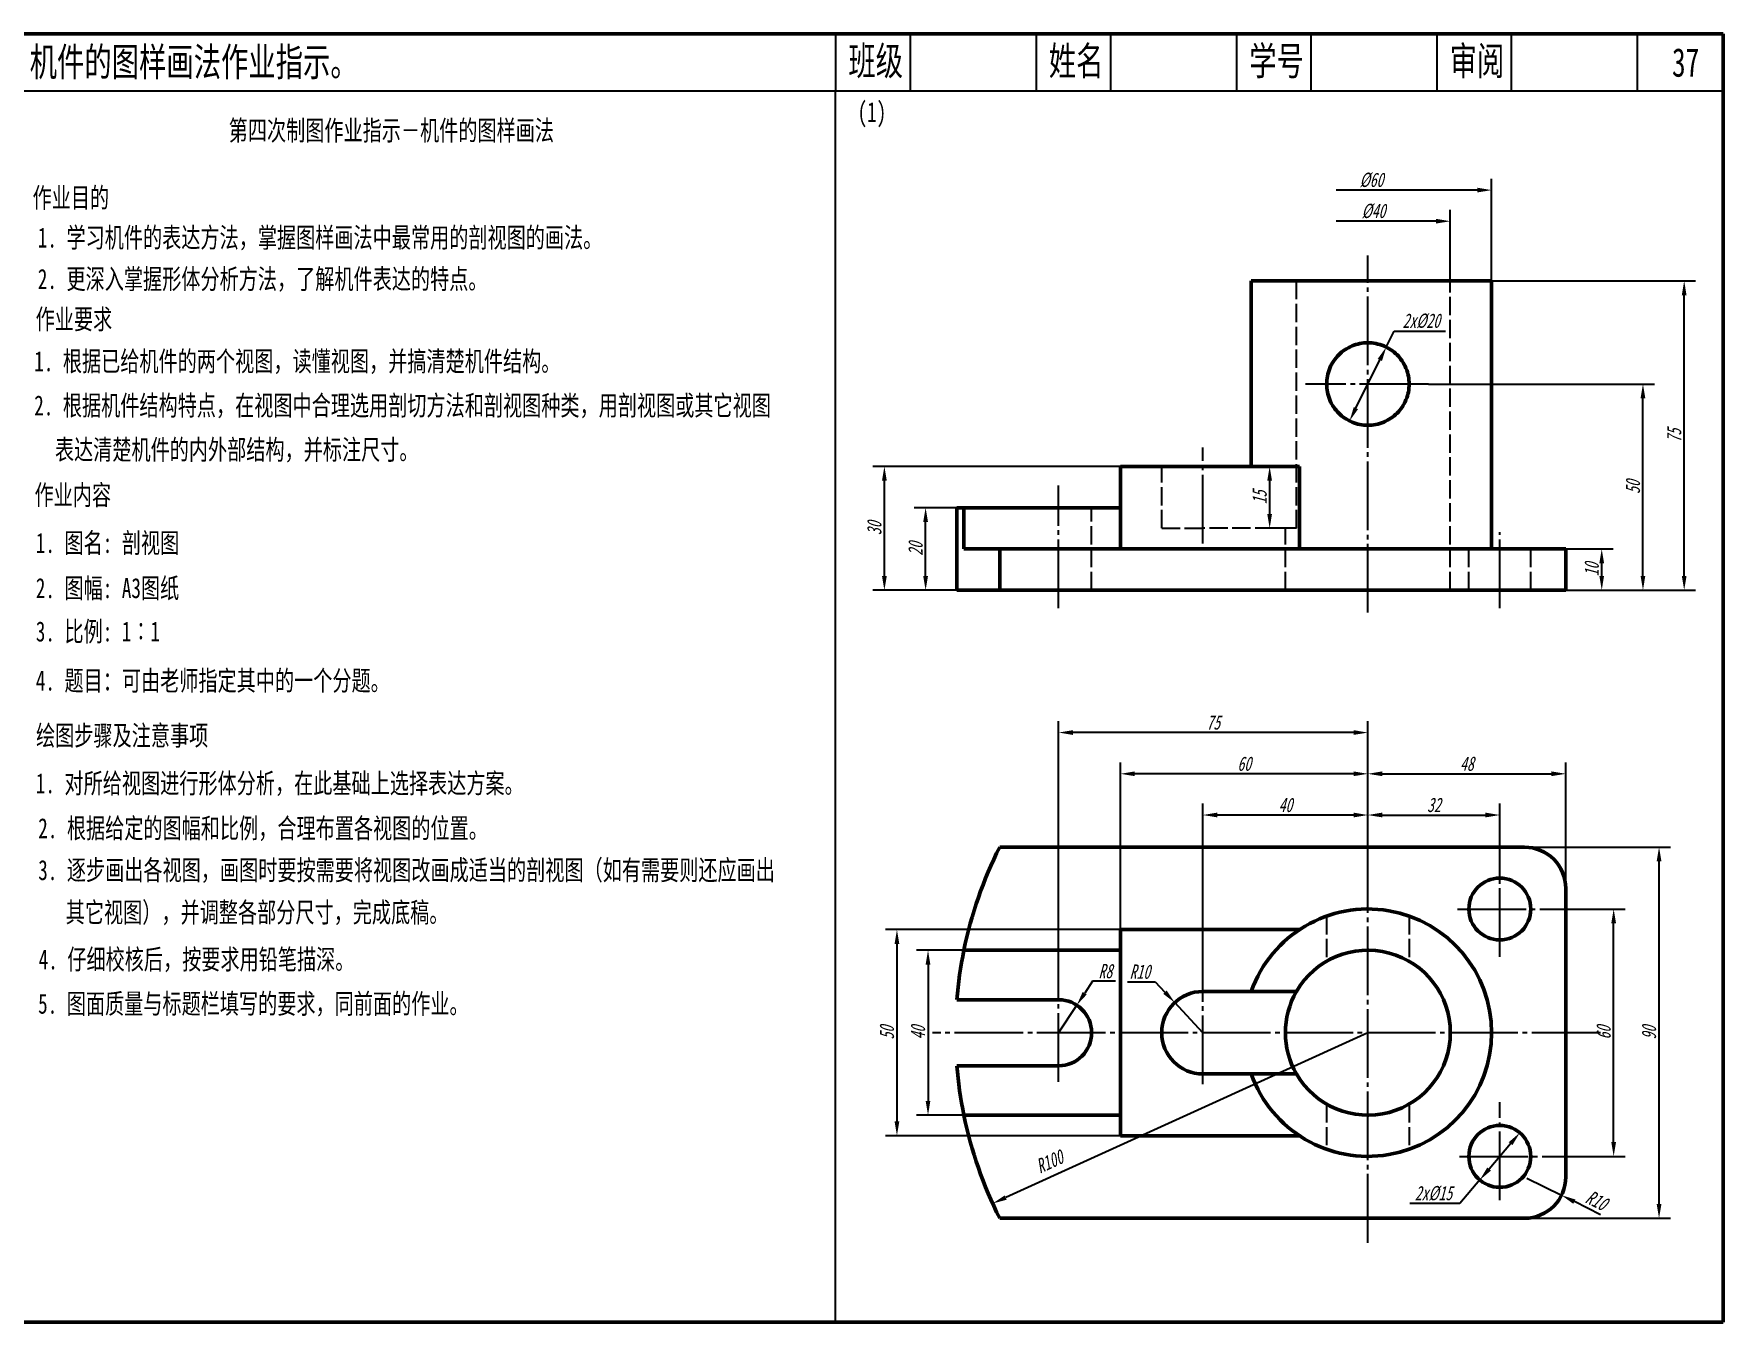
# Model space of a CAD drawing. Header units: millimetres. Extents: x -334 to 3025, y 133 to 867.
# Drawn here: x 1716.2 to 2011.3, y 641.9 to 866.9 of the extents above; entities that cross this region are included whole.
import ezdxf

# ---------------------------------------------------------------- set-up
doc = ezdxf.new("R2010")
doc.units = ezdxf.units.MM
doc.header["$LTSCALE"] = 0.8
doc.header["$PDMODE"] = 33
doc.header["$PDSIZE"] = 1.5
doc.linetypes.add('myCENTER', pattern=[18, 15, -1, 1, -1])
doc.linetypes.add('myHIDDEN', pattern=[5, 4, -1])
doc.layers.get('Defpoints').update_dxf_attribs({"lineweight": 20})
for name, color, linetype, lineweight in [('中心线', 7, 'myCENTER', 25), ('尺寸', 7, 'Continuous', 25), ('文字', 7, 'Continuous', 25), ('标题文字', 7, 'Continuous', 25), ('粗实线', 7, 'Continuous', 50), ('细实线', 7, 'Continuous', 25), ('虚线', 7, 'myHIDDEN', 25)]:
    doc.layers.add(name, color=color, linetype=linetype, lineweight=lineweight)
doc.styles.add('尺寸文字1-2.5号', font='SimSun.ttf', dxfattribs={"width": 0.7, "oblique": 15, "height": 2.5})
doc.styles.add('标题汉字1-5号', font='SimSun.ttf', dxfattribs={"width": 0.7, "height": 5})
doc.styles.add('标题汉字2-3.5号', font='SimSun.ttf', dxfattribs={"width": 0.7, "height": 3.5})
doc.dimstyles.new('尺寸25', dxfattribs={"dimtxt": 2.5, "dimasz": 2.5, "dimexe": 2, "dimexo": 0, "dimgap": 0.5, "dimtad": 1, "dimdec": 0, "dimdsep": 46, "dimtxsty": '尺寸文字1-2.5号', "dimcen": 0, "dimadec": 0, "dimazin": 0, "dimtfac": 1, "dimtdec": 0, "dimtmove": 0, "dimatfit": 3, "dimfxl": 0, "dimarcsym": 0})

# ---------------------------------------------------------------- blocks, each defined once
blk = doc.blocks.new('*D110')
at = {"layer": 'Defpoints', "color": 0}
for p in [(1871.98, 784.16), (1877.44, 784.16), (1877.44, 769.76)]:
    blk.add_point(p, dxfattribs=at)
at = {"layer": '尺寸', "color": 0, "lineweight": -2}
for p, q in [((1877.44, 784.16), (1869.98, 784.16)), ((1871.98, 772.26), (1871.98, 781.66)), ((1877.44, 769.76), (1869.98, 769.76))]:
    blk.add_line(p, q, dxfattribs=at)
at = {"layer": '尺寸', "color": 0}
for points in [[(1871.56, 781.66), (1872.4, 781.66), (1871.98, 784.16)], [(1871.56, 772.26), (1872.4, 772.26), (1871.98, 769.76)]]:
    blk.add_solid(points, dxfattribs=at)
at = {"layer": '尺寸', "color": 0, "insert": (1870.23, 776.96), "char_height": 2.5, "attachment_point": 5, "rotation": 90, "style": '尺寸文字1-2.5号'}
blk.add_mtext('20', dxfattribs=at)
blk = doc.blocks.new('*D111')
at = {"layer": 'Defpoints', "color": 0}
for p in [(1864.78, 791.36), (1906.01, 791.36), (1877.44, 769.76)]:
    blk.add_point(p, dxfattribs=at)
at = {"layer": '尺寸', "color": 0, "lineweight": -2}
for p, q in [((1906.01, 791.36), (1862.78, 791.36)), ((1864.78, 772.26), (1864.78, 788.86)), ((1877.44, 769.76), (1862.78, 769.76))]:
    blk.add_line(p, q, dxfattribs=at)
at = {"layer": '尺寸', "color": 0}
for points in [[(1864.36, 788.86), (1865.2, 788.86), (1864.78, 791.36)], [(1864.36, 772.26), (1865.2, 772.26), (1864.78, 769.76)]]:
    blk.add_solid(points, dxfattribs=at)
at = {"layer": '尺寸', "color": 0, "insert": (1863.03, 780.56), "char_height": 2.5, "attachment_point": 5, "rotation": 90, "style": '尺寸文字1-2.5号'}
blk.add_mtext('30', dxfattribs=at)
blk = doc.blocks.new('*D112')
at = {"layer": 'Defpoints', "color": 0}
for p in [(1936.74, 791.36), (1932.06, 780.56), (1936.74, 780.56)]:
    blk.add_point(p, dxfattribs=at)
at = {"layer": '尺寸', "color": 0, "lineweight": -2}
for p, q in [((1936.74, 791.36), (1930.06, 791.36)), ((1932.06, 788.86), (1932.06, 783.06)), ((1936.74, 780.56), (1930.06, 780.56))]:
    blk.add_line(p, q, dxfattribs=at)
at = {"layer": '尺寸', "color": 0}
for points in [[(1931.64, 788.86), (1932.47, 788.86), (1932.06, 791.36)], [(1931.64, 783.06), (1932.47, 783.06), (1932.06, 780.56)]]:
    blk.add_solid(points, dxfattribs=at)
at = {"layer": '尺寸', "color": 0, "insert": (1930.31, 785.96), "char_height": 2.5, "attachment_point": 5, "rotation": 90, "style": '尺寸文字1-2.5号'}
blk.add_mtext('15', dxfattribs=at)
blk = doc.blocks.new('*D113')
at = {"layer": 'Defpoints', "color": 0}
for p in [(1983.77, 776.96), (1990.05, 776.96), (1983.77, 769.76)]:
    blk.add_point(p, dxfattribs=at)
at = {"layer": '尺寸', "color": 0, "lineweight": -2}
for p, q in [((1983.77, 776.96), (1992.05, 776.96)), ((1990.05, 772.26), (1990.05, 774.46)), ((1983.77, 769.76), (1992.05, 769.76))]:
    blk.add_line(p, q, dxfattribs=at)
at = {"layer": '尺寸', "color": 0}
for points in [[(1989.63, 774.46), (1990.46, 774.46), (1990.05, 776.96)], [(1989.63, 772.26), (1990.46, 772.26), (1990.05, 769.76)]]:
    blk.add_solid(points, dxfattribs=at)
at = {"layer": '尺寸', "color": 0, "insert": (1988.3, 773.36), "char_height": 2.5, "attachment_point": 5, "rotation": 90, "style": '尺寸文字1-2.5号'}
blk.add_mtext('10', dxfattribs=at)
blk = doc.blocks.new('*D114')
at = {"layer": 'Defpoints', "color": 0}
for p in [(1959.77, 805.76), (1997.25, 805.76), (1983.77, 769.76)]:
    blk.add_point(p, dxfattribs=at)
at = {"layer": '尺寸', "color": 0, "lineweight": -2}
for p, q in [((1959.77, 805.76), (1999.25, 805.76)), ((1997.25, 772.26), (1997.25, 803.26)), ((1983.77, 769.76), (1999.25, 769.76))]:
    blk.add_line(p, q, dxfattribs=at)
at = {"layer": '尺寸', "color": 0}
for points in [[(1996.83, 803.26), (1997.66, 803.26), (1997.25, 805.76)], [(1996.83, 772.26), (1997.66, 772.26), (1997.25, 769.76)]]:
    blk.add_solid(points, dxfattribs=at)
at = {"layer": '尺寸', "color": 0, "insert": (1995.5, 787.76), "char_height": 2.5, "attachment_point": 5, "rotation": 90, "style": '尺寸文字1-2.5号'}
blk.add_mtext('50', dxfattribs=at)
blk = doc.blocks.new('*D115')
at = {"layer": 'Defpoints', "color": 0}
for p in [(1970.81, 823.76), (2004.45, 823.76), (1983.77, 769.76)]:
    blk.add_point(p, dxfattribs=at)
at = {"layer": '尺寸', "color": 0, "lineweight": -2}
for p, q in [((1970.81, 823.76), (2006.45, 823.76)), ((2004.45, 772.26), (2004.45, 821.26)), ((1983.77, 769.76), (2006.45, 769.76))]:
    blk.add_line(p, q, dxfattribs=at)
at = {"layer": '尺寸', "color": 0}
for points in [[(2004.03, 821.26), (2004.86, 821.26), (2004.45, 823.76)], [(2004.03, 772.26), (2004.86, 772.26), (2004.45, 769.76)]]:
    blk.add_solid(points, dxfattribs=at)
at = {"layer": '尺寸', "color": 0, "insert": (2002.7, 796.76), "char_height": 2.5, "attachment_point": 5, "rotation": 90, "style": '尺寸文字1-2.5号'}
blk.add_mtext('75', dxfattribs=at)
blk = doc.blocks.new('*D116')
at = {"layer": 'Defpoints', "color": 0}
for p in [(1898.38, 697.29), (1895.21, 692.48)]:
    blk.add_point(p, dxfattribs=at)
at = {"layer": '尺寸', "color": 0, "lineweight": -2}
for p, q in [((1901.13, 701.47), (1899.76, 699.38)), ((1905.11, 701.47), (1901.13, 701.47)), ((1895.21, 692.48), (1898.38, 697.29))]:
    blk.add_line(p, q, dxfattribs=at)
at = {"layer": '尺寸', "color": 0}
blk.add_solid([(1899.41, 699.61), (1900.11, 699.15), (1898.38, 697.29)], dxfattribs=at)
at = {"layer": '尺寸', "color": 0, "insert": (1903.37, 703.22), "char_height": 2.5, "attachment_point": 5, "style": '尺寸文字1-2.5号'}
blk.add_mtext('R8', dxfattribs=at)
blk = doc.blocks.new('*D117')
at = {"layer": 'Defpoints', "color": 0}
for p in [(1878.67, 706.88), (1872.4, 678.08), (1878.67, 678.08)]:
    blk.add_point(p, dxfattribs=at)
at = {"layer": '尺寸', "color": 0, "lineweight": -2}
for p, q in [((1878.67, 706.88), (1870.4, 706.88)), ((1872.4, 704.38), (1872.4, 680.58)), ((1878.67, 678.08), (1870.4, 678.08))]:
    blk.add_line(p, q, dxfattribs=at)
at = {"layer": '尺寸', "color": 0}
for points in [[(1871.98, 704.38), (1872.81, 704.38), (1872.4, 706.88)], [(1871.98, 680.58), (1872.81, 680.58), (1872.4, 678.08)]]:
    blk.add_solid(points, dxfattribs=at)
at = {"layer": '尺寸', "color": 0, "insert": (1870.65, 692.48), "char_height": 2.5, "attachment_point": 5, "rotation": 90, "style": '尺寸文字1-2.5号'}
blk.add_mtext('40', dxfattribs=at)
blk = doc.blocks.new('*D118')
at = {"layer": 'Defpoints', "color": 0}
for p in [(1906.01, 710.48), (1866.97, 674.48), (1906.01, 674.48)]:
    blk.add_point(p, dxfattribs=at)
at = {"layer": '尺寸', "color": 0, "lineweight": -2}
for p, q in [((1906.01, 710.48), (1864.97, 710.48)), ((1866.97, 707.98), (1866.97, 676.98)), ((1906.01, 674.48), (1864.97, 674.48))]:
    blk.add_line(p, q, dxfattribs=at)
at = {"layer": '尺寸', "color": 0}
for points in [[(1866.56, 707.98), (1867.39, 707.98), (1866.97, 710.48)], [(1866.56, 676.98), (1867.39, 676.98), (1866.97, 674.48)]]:
    blk.add_solid(points, dxfattribs=at)
at = {"layer": '尺寸', "color": 0, "insert": (1865.22, 692.48), "char_height": 2.5, "attachment_point": 5, "rotation": 90, "style": '尺寸文字1-2.5号'}
blk.add_mtext('50', dxfattribs=at)
blk = doc.blocks.new('*D119')
at = {"layer": 'Defpoints', "color": 0}
for p in [(1915.48, 697.73), (1920.41, 692.48)]:
    blk.add_point(p, dxfattribs=at)
at = {"layer": '尺寸', "color": 0, "lineweight": -2}
for p, q in [((1907.21, 701.37), (1912.06, 701.37)), ((1912.06, 701.37), (1913.77, 699.55)), ((1920.41, 692.48), (1915.48, 697.73))]:
    blk.add_line(p, q, dxfattribs=at)
at = {"layer": '尺寸', "color": 0}
blk.add_solid([(1914.08, 699.84), (1913.47, 699.27), (1915.48, 697.73)], dxfattribs=at)
at = {"layer": '尺寸', "color": 0, "insert": (1909.39, 703.12), "char_height": 2.5, "attachment_point": 5, "style": '尺寸文字1-2.5号'}
blk.add_mtext('R10', dxfattribs=at)
blk = doc.blocks.new('*D120')
at = {"layer": 'Defpoints', "color": 0}
for p in [(1949.21, 692.48), (1883.68, 662.65)]:
    blk.add_point(p, dxfattribs=at)
at = {"layer": '尺寸', "color": 0, "lineweight": -2}
blk.add_line((1949.21, 692.48), (1885.96, 663.69), dxfattribs=at)
at = {"layer": '尺寸', "color": 0}
blk.add_solid([(1885.79, 664.07), (1886.13, 663.31), (1883.68, 662.65)], dxfattribs=at)
at = {"layer": '尺寸', "color": 0, "insert": (1893.62, 669.95), "char_height": 2.5, "attachment_point": 5, "rotation": 24.4765, "style": '尺寸文字1-2.5号'}
blk.add_mtext('R100', dxfattribs=at)
blk = doc.blocks.new('*D121')
at = {"layer": 'Defpoints', "color": 0}
for p in [(1975.74, 675), (1968.76, 666.76)]:
    blk.add_point(p, dxfattribs=at)
at = {"layer": '尺寸', "color": 0, "lineweight": -2}
for p, q in [((1974.13, 673.1), (1970.38, 668.67)), ((1968.76, 666.76), (1965.29, 662.66)), ((1965.29, 662.66), (1956.54, 662.66))]:
    blk.add_line(p, q, dxfattribs=at)
at = {"layer": '尺寸', "color": 0}
for points in [[(1973.81, 673.36), (1974.45, 672.83), (1975.74, 675)], [(1970.06, 668.94), (1970.7, 668.4), (1968.76, 666.76)]]:
    blk.add_solid(points, dxfattribs=at)
at = {"layer": '尺寸', "color": 0, "insert": (1960.66, 664.41), "char_height": 2.5, "attachment_point": 5, "style": '尺寸文字1-2.5号'}
blk.add_mtext('2x%%C15', dxfattribs=at)
blk = doc.blocks.new('*D122')
at = {"layer": 'Defpoints', "color": 0}
for p in [(1980.84, 714.08), (1992.13, 714.08), (1980.84, 670.88)]:
    blk.add_point(p, dxfattribs=at)
at = {"layer": '尺寸', "color": 0, "lineweight": -2}
for p, q in [((1980.84, 714.08), (1994.13, 714.08)), ((1992.13, 673.38), (1992.13, 711.58)), ((1980.84, 670.88), (1994.13, 670.88))]:
    blk.add_line(p, q, dxfattribs=at)
at = {"layer": '尺寸', "color": 0}
for points in [[(1991.72, 711.58), (1992.55, 711.58), (1992.13, 714.08)], [(1991.72, 673.38), (1992.55, 673.38), (1992.13, 670.88)]]:
    blk.add_solid(points, dxfattribs=at)
at = {"layer": '尺寸', "color": 0, "insert": (1990.38, 692.48), "char_height": 2.5, "attachment_point": 5, "rotation": 90, "style": '尺寸文字1-2.5号'}
blk.add_mtext('60', dxfattribs=at)
blk = doc.blocks.new('*D123')
at = {"layer": 'Defpoints', "color": 0}
for p in [(1976.57, 724.88), (2000.06, 724.88), (1976.57, 660.08)]:
    blk.add_point(p, dxfattribs=at)
at = {"layer": '尺寸', "color": 0, "lineweight": -2}
for p, q in [((1976.57, 724.88), (2002.06, 724.88)), ((2000.06, 662.58), (2000.06, 722.38)), ((1976.57, 660.08), (2002.06, 660.08))]:
    blk.add_line(p, q, dxfattribs=at)
at = {"layer": '尺寸', "color": 0}
for points in [[(1999.64, 722.38), (2000.48, 722.38), (2000.06, 724.88)], [(1999.64, 662.58), (2000.48, 662.58), (2000.06, 660.08)]]:
    blk.add_solid(points, dxfattribs=at)
at = {"layer": '尺寸', "color": 0, "insert": (1998.31, 692.48), "char_height": 2.5, "attachment_point": 5, "rotation": 90, "style": '尺寸文字1-2.5号'}
blk.add_mtext('90', dxfattribs=at)
blk = doc.blocks.new('*D124')
at = {"layer": 'Defpoints', "color": 0}
for p in [(1972.25, 730.49), (1949.21, 727.92), (1972.25, 719.48)]:
    blk.add_point(p, dxfattribs=at)
at = {"layer": '尺寸', "color": 0, "lineweight": -2}
for p, q in [((1949.21, 727.92), (1949.21, 732.49)), ((1972.25, 719.48), (1972.25, 732.49)), ((1951.71, 730.49), (1969.75, 730.49))]:
    blk.add_line(p, q, dxfattribs=at)
at = {"layer": '尺寸', "color": 0}
for points in [[(1951.71, 730.91), (1951.71, 730.08), (1949.21, 730.49)], [(1969.75, 730.91), (1969.75, 730.08), (1972.25, 730.49)]]:
    blk.add_solid(points, dxfattribs=at)
at = {"layer": '尺寸', "color": 0, "insert": (1960.73, 732.24), "char_height": 2.5, "attachment_point": 5, "style": '尺寸文字1-2.5号'}
blk.add_mtext('32', dxfattribs=at)
blk = doc.blocks.new('*D125')
at = {"layer": 'Defpoints', "color": 0}
for p in [(1983.77, 737.69), (1949.21, 727.92), (1983.77, 717.68)]:
    blk.add_point(p, dxfattribs=at)
at = {"layer": '尺寸', "color": 0, "lineweight": -2}
for p, q in [((1949.21, 727.92), (1949.21, 739.69)), ((1951.71, 737.69), (1981.27, 737.69)), ((1983.77, 717.68), (1983.77, 739.69))]:
    blk.add_line(p, q, dxfattribs=at)
at = {"layer": '尺寸', "color": 0}
for points in [[(1951.71, 738.11), (1951.71, 737.28), (1949.21, 737.69)], [(1981.27, 738.11), (1981.27, 737.28), (1983.77, 737.69)]]:
    blk.add_solid(points, dxfattribs=at)
at = {"layer": '尺寸', "color": 0, "insert": (1966.49, 739.44), "char_height": 2.5, "attachment_point": 5, "style": '尺寸文字1-2.5号'}
blk.add_mtext('48', dxfattribs=at)
blk = doc.blocks.new('*D126')
at = {"layer": 'Defpoints', "color": 0}
for p in [(1920.41, 730.49), (1949.21, 724.88), (1920.41, 704.14)]:
    blk.add_point(p, dxfattribs=at)
at = {"layer": '尺寸', "color": 0, "lineweight": -2}
for p, q in [((1920.41, 704.14), (1920.41, 732.49)), ((1949.21, 724.88), (1949.21, 732.49)), ((1946.71, 730.49), (1922.91, 730.49))]:
    blk.add_line(p, q, dxfattribs=at)
at = {"layer": '尺寸', "color": 0}
for points in [[(1922.91, 730.91), (1922.91, 730.08), (1920.41, 730.49)], [(1946.71, 730.91), (1946.71, 730.08), (1949.21, 730.49)]]:
    blk.add_solid(points, dxfattribs=at)
at = {"layer": '尺寸', "color": 0, "insert": (1934.81, 732.24), "char_height": 2.5, "attachment_point": 5, "style": '尺寸文字1-2.5号'}
blk.add_mtext('40', dxfattribs=at)
blk = doc.blocks.new('*D127')
at = {"layer": 'Defpoints', "color": 0}
for p in [(1906.01, 737.69), (1949.21, 724.88), (1906.01, 710.48)]:
    blk.add_point(p, dxfattribs=at)
at = {"layer": '尺寸', "color": 0, "lineweight": -2}
for p, q in [((1906.01, 710.48), (1906.01, 739.69)), ((1946.71, 737.69), (1908.51, 737.69)), ((1949.21, 724.88), (1949.21, 739.69))]:
    blk.add_line(p, q, dxfattribs=at)
at = {"layer": '尺寸', "color": 0}
for points in [[(1908.51, 738.11), (1908.51, 737.28), (1906.01, 737.69)], [(1946.71, 738.11), (1946.71, 737.28), (1949.21, 737.69)]]:
    blk.add_solid(points, dxfattribs=at)
at = {"layer": '尺寸', "color": 0, "insert": (1927.61, 739.44), "char_height": 2.5, "attachment_point": 5, "style": '尺寸文字1-2.5号'}
blk.add_mtext('60', dxfattribs=at)
blk = doc.blocks.new('*D128')
at = {"layer": 'Defpoints', "color": 0}
for p in [(1895.21, 744.89), (1949.21, 724.88), (1895.21, 701.81)]:
    blk.add_point(p, dxfattribs=at)
at = {"layer": '尺寸', "color": 0, "lineweight": -2}
for p, q in [((1895.21, 701.81), (1895.21, 746.89)), ((1949.21, 724.88), (1949.21, 746.89)), ((1946.71, 744.89), (1897.71, 744.89))]:
    blk.add_line(p, q, dxfattribs=at)
at = {"layer": '尺寸', "color": 0}
for points in [[(1897.71, 745.31), (1897.71, 744.48), (1895.21, 744.89)], [(1946.71, 745.31), (1946.71, 744.48), (1949.21, 744.89)]]:
    blk.add_solid(points, dxfattribs=at)
at = {"layer": '尺寸', "color": 0, "insert": (1922.21, 746.64), "char_height": 2.5, "attachment_point": 5, "style": '尺寸文字1-2.5号'}
blk.add_mtext('75', dxfattribs=at)
blk = doc.blocks.new('*D129')
at = {"layer": 'Defpoints', "color": 0}
for p in [(1952.42, 812.21), (1946.01, 799.31)]:
    blk.add_point(p, dxfattribs=at)
at = {"layer": '尺寸', "color": 0, "lineweight": -2}
for p, q in [((1952.42, 812.21), (1953.81, 815.01)), ((1953.81, 815.01), (1962.75, 815.01)), ((1947.12, 801.55), (1951.31, 809.97))]:
    blk.add_line(p, q, dxfattribs=at)
at = {"layer": '尺寸', "color": 0}
for points in [[(1950.93, 810.15), (1951.68, 809.78), (1952.42, 812.21)], [(1946.75, 801.74), (1947.49, 801.37), (1946.01, 799.31)]]:
    blk.add_solid(points, dxfattribs=at)
at = {"layer": '尺寸', "color": 0, "insert": (1958.53, 816.76), "char_height": 2.5, "attachment_point": 5, "style": '尺寸文字1-2.5号'}
blk.add_mtext('2x%%C20', dxfattribs=at)

msp = doc.modelspace()

# ---------------------------------------------------------------- linework, layer by layer
msp.add_line((1856.26, 641.92), (1856.26, 856.92))
at = {"layer": '中心线'}
for p, q in [((1949.21, 765.83), (1949.21, 828.2)), ((1920.41, 777.92), (1920.41, 794.68)), ((1895.21, 766.61), (1895.21, 788.05)), ((1972.25, 766.61), (1972.25, 779.87)), ((1949.21, 655.81), (1949.21, 727.92)), ((1972.25, 705.7), (1972.25, 722.46)), ((1964.84, 714.08), (1980.84, 714.08)), ((1920.41, 683.49), (1920.41, 704.14)), ((1895.21, 683.88), (1895.21, 701.81)), ((1989.82, 692.48), (1873.2, 692.48)), ((1972.25, 663.22), (1972.25, 680.37)), ((1965.23, 670.88), (1980.84, 670.88))]:
    msp.add_line(p, q, dxfattribs=at)
at = {"layer": '中心线', "extrusion": (0, 1, 0)}
msp.add_line((1959.77, 805.76), (1938.31, 805.76), dxfattribs=at)
at = {"layer": '尺寸'}
for p, q in [((1970.81, 823.76), (1970.81, 841.62)), ((1968.31, 839.62), (1943.68, 839.62)), ((1963.61, 823.76), (1963.61, 836.19)), ((1961.11, 834.19), (1943.68, 834.19)), ((1976.96, 667.09), (1983.03, 664.09)), ((1989.86, 660.7), (1985.27, 662.98))]:
    msp.add_line(p, q, dxfattribs=at)
for points in [[(1968.31, 840.04), (1968.31, 839.21), (1970.81, 839.62)], [(1961.11, 834.61), (1961.11, 833.78), (1963.61, 834.19)], [(1985.45, 663.35), (1985.08, 662.6), (1983.03, 664.09)]]:
    msp.add_solid(points, dxfattribs=at)
at = {"layer": '粗实线'}
for p, q in [((2011.26, 866.92), (1701.26, 866.92)), ((2011.26, 641.92), (2011.26, 866.92)), ((1884.92, 724.88), (1976.57, 724.88)), ((1983.77, 717.68), (1983.77, 667.28)), ((1906.01, 674.48), (1906.01, 710.48)), ((1937.27, 710.48), (1906.01, 710.48)), ((1906.01, 706.88), (1878.67, 706.88)), ((1920.41, 699.68), (1928.85, 699.68)), ((1928.85, 699.68), (1936.74, 699.68)), ((1895.21, 698.24), (1877.44, 698.24)), ((1877.44, 686.72), (1895.21, 686.72)), ((1928.85, 685.28), (1920.41, 685.28)), ((1936.74, 685.28), (1928.85, 685.28)), ((1878.67, 678.08), (1906.01, 678.08)), ((1906.01, 674.48), (1937.27, 674.48)), ((1976.57, 660.08), (1884.92, 660.08)), ((1701.26, 641.92), (2011.26, 641.92))]:
    msp.add_line(p, q, dxfattribs=at)
at = {"layer": '粗实线', "extrusion": (0, 1, 0)}
for p, q in [((1928.85, 823.76), (1970.81, 823.76)), ((1928.85, 823.76), (1928.85, 791.36)), ((1970.81, 776.96), (1970.81, 823.76)), ((1906.01, 791.36), (1937.27, 791.36)), ((1906.01, 776.96), (1906.01, 791.36)), ((1937.27, 791.36), (1937.27, 776.96)), ((1877.44, 769.76), (1877.44, 784.16)), ((1878.67, 784.16), (1877.44, 784.16)), ((1878.67, 776.96), (1878.67, 784.16)), ((1878.67, 784.16), (1906.01, 784.16)), ((1884.92, 776.96), (1878.67, 776.96)), ((1976.57, 776.96), (1884.92, 776.96)), ((1884.92, 769.76), (1884.92, 776.96)), ((1983.77, 776.96), (1976.57, 776.96)), ((1983.77, 769.76), (1983.77, 776.96)), ((1884.92, 769.76), (1877.44, 769.76)), ((1976.57, 769.76), (1884.92, 769.76)), ((1983.77, 769.76), (1976.57, 769.76))]:
    msp.add_line(p, q, dxfattribs=at)
at = {"layer": '粗实线'}
for centre in [(1972.25, 714.08), (1972.25, 670.88)]:
    msp.add_circle(centre, 5.4, dxfattribs=at)
for centre, radius, start, end in [((1949.21, 692.48), 72, 153.2563, 168.463), ((1976.57, 717.68), 7.2, 0, 90), ((1949.21, 692.48), 21.6, 199.4712, 160.5288), ((1949.21, 692.48), 72, 168.463, 175.4114), ((1949.21, 692.48), 14.4, 210, 150), ((1920.41, 692.48), 7.2, 90, 270), ((1949.21, 692.48), 14.4, 150, 210), ((1895.21, 692.48), 5.76, 270, 90), ((1949.21, 692.48), 72, 184.5886, 191.537), ((1949.21, 692.48), 72, 191.537, 206.7437), ((1976.57, 667.28), 7.2, 270, 0)]:
    msp.add_arc(centre, radius, start, end, dxfattribs=at)
msp.add_open_spline([(1956.41, 805.76), (1956.41, 805.3), (1956.37, 804.83), (1956.19, 803.9), (1956.05, 803.44), (1955.68, 802.55), (1955.45, 802.13), (1954.92, 801.34), (1954.62, 800.99), (1953.99, 800.35), (1953.63, 800.05), (1952.85, 799.52), (1952.42, 799.3), (1951.54, 798.93), (1951.07, 798.79), (1950.14, 798.6), (1949.67, 798.56), (1948.76, 798.56), (1948.29, 798.6), (1947.36, 798.79), (1946.89, 798.93), (1946.01, 799.3), (1945.58, 799.52), (1944.8, 800.05), (1944.44, 800.35), (1943.81, 800.99), (1943.51, 801.34), (1942.98, 802.13), (1942.75, 802.55), (1942.38, 803.44), (1942.24, 803.9), (1942.06, 804.83), (1942.01, 805.3), (1942.01, 806.21), (1942.06, 806.69), (1942.24, 807.62), (1942.38, 808.08), (1942.75, 808.97), (1942.98, 809.39), (1943.51, 810.17), (1943.81, 810.53), (1944.44, 811.17), (1944.8, 811.47), (1945.58, 811.99), (1946.01, 812.22), (1946.89, 812.59), (1947.36, 812.73), (1948.29, 812.92), (1948.76, 812.96), (1949.67, 812.96), (1950.14, 812.92), (1951.07, 812.73), (1951.54, 812.59), (1952.42, 812.22), (1952.85, 811.99), (1953.63, 811.47), (1953.99, 811.17), (1954.62, 810.53), (1954.92, 810.17), (1955.45, 809.39), (1955.68, 808.97), (1956.05, 808.08), (1956.19, 807.62), (1956.37, 806.69), (1956.41, 806.21), (1956.41, 805.76)], degree=3, knots=[0, 0, 0, 0, 1.899691, 1.899691, 3.799382, 3.799382, 5.699073, 5.699073, 7.598764, 7.598764, 9.497573, 9.497573, 11.396383, 11.396383, 13.295193, 13.295193, 15.194003, 15.194003, 17.092813, 17.092813, 18.991623, 18.991623, 20.890432, 20.890432, 22.789242, 22.789242, 24.688933, 24.688933, 26.588624, 26.588624, 28.488315, 28.488315, 30.388006, 30.388006, 32.287697, 32.287697, 34.187388, 34.187388, 36.087079, 36.087079, 37.986769, 37.986769, 39.885579, 39.885579, 41.784389, 41.784389, 43.683199, 43.683199, 45.582009, 45.582009, 47.480819, 47.480819, 49.379628, 49.379628, 51.278438, 51.278438, 53.177248, 53.177248, 55.076939, 55.076939, 56.97663, 56.97663, 58.876321, 58.876321, 60.776012, 60.776012, 60.776012, 60.776012], dxfattribs=at)
at = {"layer": '细实线'}
for p, q in [((1856.26, 866.92), (1856.26, 856.92)), ((1869.26, 866.92), (1869.26, 856.92)), ((1891.26, 866.92), (1891.26, 856.92)), ((1904.26, 866.92), (1904.26, 856.92)), ((1926.26, 866.92), (1926.26, 856.92)), ((1939.26, 866.92), (1939.26, 856.92)), ((1961.26, 866.92), (1961.26, 856.92)), ((1974.26, 866.92), (1974.26, 856.92)), ((1996.26, 866.92), (1996.26, 856.92)), ((2011.26, 856.92), (1701.26, 856.92))]:
    msp.add_line(p, q, dxfattribs=at)
at = {"layer": '虚线', "extrusion": (0, 1, 0)}
for p, q in [((1936.74, 780.56), (1936.74, 823.76)), ((1963.61, 769.76), (1963.61, 823.76)), ((1913.21, 780.56), (1913.21, 791.36)), ((1900.97, 769.76), (1900.97, 784.16)), ((1913.21, 780.56), (1920.41, 780.56)), ((1936.74, 780.56), (1920.41, 780.56)), ((1934.81, 769.76), (1934.81, 780.56)), ((1966.85, 769.76), (1966.85, 776.96)), ((1977.65, 769.76), (1977.65, 776.96))]:
    msp.add_line(p, q, dxfattribs=at)
at = {"layer": '虚线'}
for p, q in [((1942.01, 712.85), (1942.01, 704.95)), ((1956.41, 712.85), (1956.41, 704.95)), ((1942.01, 680.01), (1942.01, 672.12)), ((1956.41, 680.01), (1956.41, 672.12))]:
    msp.add_line(p, q, dxfattribs=at)

# ---------------------------------------------------------------- texts
at = {"layer": '尺寸', "char_height": 2.5, "attachment_point": 5, "style": '尺寸文字1-2.5号'}
for s, insert in [('%%C60', (1949.83, 841.37)), ('%%C40', (1950.18, 835.94))]:
    msp.add_mtext(s, dxfattribs=dict(at, insert=insert))
at = {"layer": '尺寸', "insert": (1989.14, 663.19), "char_height": 2.5, "attachment_point": 5, "rotation": 333.6379, "style": '尺寸文字1-2.5号'}
msp.add_mtext('R10', dxfattribs=at)
at = {"layer": '文字', "style": '标题汉字2-3.5号', "width": 0.7}
for s, p in [('4. 题目：可由老师指定其中的一个分题。', (1716.6, 752.22)), ('5. 图面质量与标题栏填写的要求，同前面的作业。', (1717, 695.8))]:
    msp.add_text(s, height=3.5, dxfattribs=at).set_placement(p)
at = {"layer": '标题文字', "width": 0.7}
for s, height, style, p in [('6.7 机件的图样画法作业指示。', 5, '标题汉字1-5号', (1706, 859.52)), ('班级', 5, '标题汉字1-5号', (1858.49, 859.69)), ('姓名', 5, '标题汉字1-5号', (1893.49, 859.69)), ('学号', 5, '标题汉字1-5号', (1928.49, 859.69)), ('审阅', 5, '标题汉字1-5号', (1963.49, 859.69)), ('37', 5, '标题汉字1-5号', (2002.32, 859.42)), ('(1)', 3.5, '标题汉字2-3.5号', (1860.1, 851.51)), ('第四次制图作业指示－机件的图样画法 ', 3.5, '标题汉字2-3.5号', (1750.28, 848.3)), ('一、作业目的', 3.5, '标题汉字2-3.5号', (1709.35, 836.55)), ('1. 学习机件的表达方法，掌握图样画法中最常用的剖视图的画法。', 3.5, '标题汉字2-3.5号', (1716.95, 829.59)), ('2. 更深入掌握形体分析方法，了解机件表达的特点。', 3.5, '标题汉字2-3.5号', (1716.95, 822.36)), ('二、作业要求', 3.5, '标题汉字2-3.5号', (1709.88, 815.33)), ('1. 根据已给机件的两个视图，读懂视图，并搞清楚机件结构。', 3.5, '标题汉字2-3.5号', (1716.32, 807.99)), ('2. 根据机件结构特点，在视图中合理选用剖切方法和剖视图种类，用剖视图或其它视图', 3.5, '标题汉字2-3.5号', (1716.32, 800.27)), ('  表达清楚机件的内外部结构，并标注尺寸。', 3.5, '标题汉字2-3.5号', (1716.6, 792.55)), ('三、作业内容', 3.5, '标题汉字2-3.5号', (1709.69, 784.64)), ('1. 图名: 剖视图', 3.5, '标题汉字2-3.5号', (1716.6, 776.26)), ('2. 图幅: A3图纸', 3.5, '标题汉字2-3.5号', (1716.6, 768.37)), ('3. 比例: 1∶1', 3.5, '标题汉字2-3.5号', (1716.6, 760.8)), ('四、绘图步骤及注意事项', 3.5, '标题汉字2-3.5号', (1709.95, 742.63)), ('1. 对所给视图进行形体分析，在此基础上选择表达方案。', 3.5, '标题汉字2-3.5号', (1716.6, 734.29)), ('2. 根据给定的图幅和比例，合理布置各视图的位置。', 3.5, '标题汉字2-3.5号', (1717.02, 726.44)), ('3. 逐步画出各视图，画图时要按需要将视图改画成适当的剖视图（如有需要则还应画出', 3.5, '标题汉字2-3.5号', (1717.02, 719.13)), ('   其它视图），并调整各部分尺寸，完成底稿。', 3.5, '标题汉字2-3.5号', (1716.82, 711.75)), ('4. 仔细校核后，按要求用铅笔描深。', 3.5, '标题汉字2-3.5号', (1717.1, 703.54))]:
    msp.add_text(s, height=height, dxfattribs=dict(at, style=style)).set_placement(p)

# ---------------------------------------------------------------- dimensions: what is measured, and where the dimension line sits
at = {"layer": '尺寸'}
for base, p1, p2, text, picture, middle in [((2004.45, 823.76), (1983.77, 769.76), (1970.81, 823.76), '75', '*D115', (2002.7, 796.76)), ((1997.25, 805.76), (1983.77, 769.76), (1959.77, 805.76), '50', '*D114', (1995.5, 787.76)), ((1864.78, 791.36), (1877.44, 769.76), (1906.01, 791.36), '30', '*D111', (1863.03, 780.56)), ((1932.06, 780.56), (1936.74, 791.36), (1936.74, 780.56), '15', '*D112', (1930.31, 785.96)), ((1871.98, 784.16), (1877.44, 769.76), (1877.44, 784.16), '20', '*D110', (1870.23, 776.96)), ((1990.05, 776.96), (1983.77, 769.76), (1983.77, 776.96), '10', '*D113', (1988.3, 773.36)), ((2000.06, 724.88), (1976.57, 660.08), (1976.57, 724.88), '90', '*D123', (1998.31, 692.48)), ((1992.13, 714.08), (1980.84, 670.88), (1980.84, 714.08), '60', '*D122', (1990.38, 692.48)), ((1866.97, 674.48), (1906.01, 710.48), (1906.01, 674.48), '50', '*D118', (1865.22, 692.48)), ((1872.4, 678.08), (1878.67, 706.88), (1878.67, 678.08), '40', '*D117', (1870.65, 692.48))]:
    dim = msp.add_linear_dim(base=base, p1=p1, p2=p2, angle=90, text=text, dimstyle='尺寸25', override={"dimtoh": 1}, dxfattribs=at)
    dim.commit()
    dim.dimension.update_dxf_attribs({"geometry": picture, "text_midpoint": middle})
for p1, p2, text, picture, middle in [((1946.01, 799.31), (1952.42, 812.21), '2x%%C20', '*D129', (1958.53, 815.01)), ((1975.74, 675), (1968.76, 666.76), '2x%%C15', '*D121', (1960.66, 662.66))]:
    dim = msp.add_diameter_dim_2p(p1=p1, p2=p2, text=text, dimstyle='尺寸25', override={"dimtih": 1, "dimtoh": 1, "dimatfit": 2}, dxfattribs=at)
    dim.commit()
    dim.dimension.update_dxf_attribs({"geometry": picture, "text_midpoint": middle, "dimtype": 163})
for base, p1, p2, text, picture, middle in [((1895.21, 744.89), (1949.21, 724.88), (1895.21, 701.81), '75', '*D128', (1922.21, 746.64)), ((1906.01, 737.69), (1949.21, 724.88), (1906.01, 710.48), '60', '*D127', (1927.61, 739.44)), ((1983.77, 737.69), (1949.21, 727.92), (1983.77, 717.68), '48', '*D125', (1966.49, 739.44)), ((1920.41, 730.49), (1949.21, 724.88), (1920.41, 704.14), '40', '*D126', (1934.81, 732.24)), ((1972.25, 730.49), (1949.21, 727.92), (1972.25, 719.48), '32', '*D124', (1960.73, 732.24))]:
    dim = msp.add_linear_dim(base=base, p1=p1, p2=p2, text=text, dimstyle='尺寸25', override={"dimtoh": 1}, dxfattribs=at)
    dim.commit()
    dim.dimension.update_dxf_attribs({"geometry": picture, "text_midpoint": middle})
for center, mpoint, text, picture, middle in [((1895.21, 692.48), (1898.38, 697.29), 'R8', '*D116', (1903.37, 703.22)), ((1920.41, 692.48), (1915.48, 697.73), 'R10', '*D119', (1909.39, 703.12))]:
    dim = msp.add_radius_dim(center=center, mpoint=mpoint, text=text, dimstyle='尺寸25', override={"dimtoh": 1}, dxfattribs=at)
    dim.commit()
    dim.dimension.update_dxf_attribs({"geometry": picture, "text_midpoint": middle})
dim = msp.add_radius_dim(center=(1949.21, 692.48), mpoint=(1883.68, 662.65), text='R100', dimstyle='尺寸25', override={"dimtoh": 1, "dimtmove": 2}, dxfattribs=at)
dim.commit()
dim.dimension.update_dxf_attribs({"geometry": '*D120', "text_midpoint": (1893.62, 669.95), "dimtype": 164})

doc.saveas('drawing.dxf')
